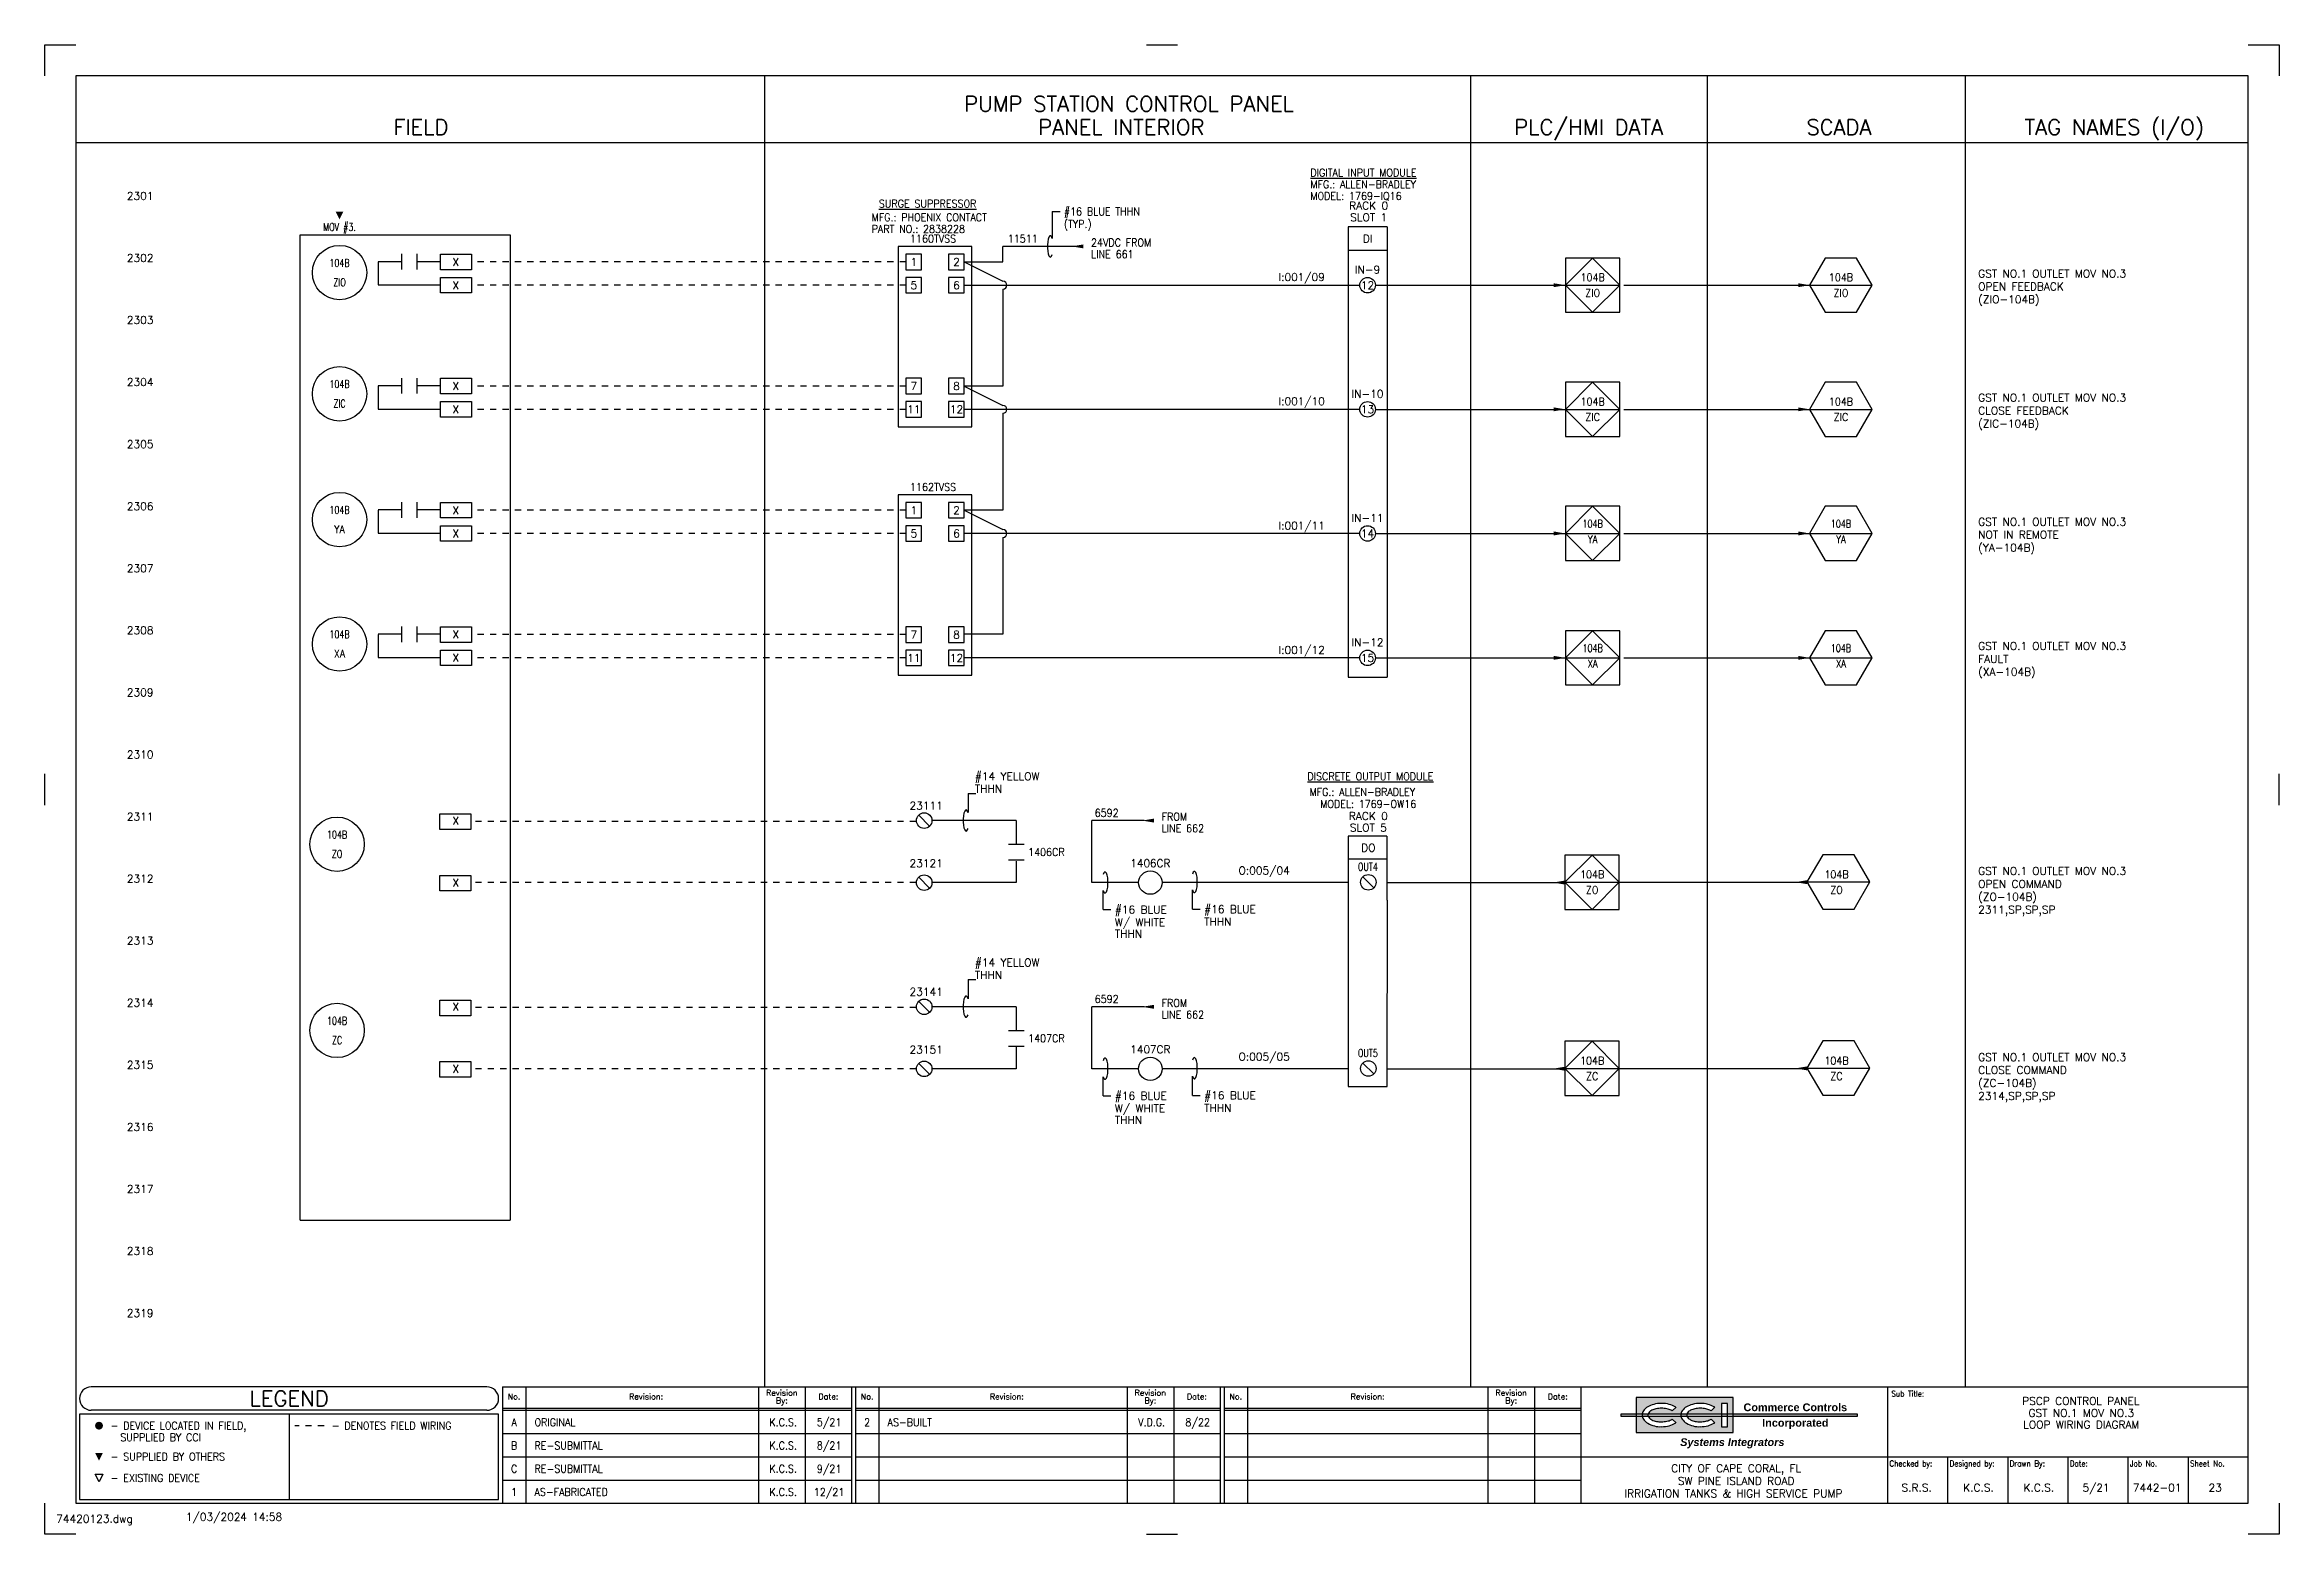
# Model space of a CAD drawing. Extents: x 0 to 36, y 0 to 24.
import ezdxf
from ezdxf.enums import TextEntityAlignment as Align

# ---------------------------------------------------------------- set-up
doc = ezdxf.new("R2010")
doc.units = 0
doc.header["$LTSCALE"] = 0.5
doc.header["$MEASUREMENT"] = 0
doc.linetypes.add('HIDDEN2', pattern=[0.1875, 0.125, -0.0625])
doc.layers.get('0').update_dxf_attribs({"linetype": 'CONTINUOUS'})
for name, color, linetype in [('02_i1769-IA16-AC-DIGITAL-', 32, 'CONTINUOUS'), ('BORDER', 2, 'CONTINUOUS'), ('CUT-MARK', 5, 'CONTINUOUS')]:
    doc.layers.add(name, color=color, linetype=linetype)
doc.styles.add('arial', font='arialbd.ttf')
doc.styles.add('arialitalic', font='arialbi.ttf')
doc.styles.add('ROMANS', font='ROMANS.shx')
doc.linetypes.add('FENCELINE1', pattern='A,0.25,-0.1,[133,ltypeshp.shx,S=0.1,R=0,X=-0.1,Y=0],-0.1,1', length=1.45)

# ---------------------------------------------------------------- blocks, each defined once
blk = doc.blocks.new('CUTMARK')
at = {"color": 5}
for p, q in [((0, 23.5), (0, 24)), ((0, 24), (0.5, 24)), ((17.75, 24), (18.25, 24)), ((35.5, 24), (36, 24)), ((36, 24), (36, 23.5)), ((0, 11.75), (0, 12.25)), ((36, 11.75), (36, 12.25)), ((0, 0), (0, 0.5)), ((36, 0.5), (36, 0)), ((0.5, 0), (0, 0)), ((17.75, 0), (18.25, 0)), ((36, 0), (35.5, 0))]:
    blk.add_line(p, q, dxfattribs=at)
blk = doc.blocks.new('FCIRLEG')
at = {"color": 5, "const_width": 0.0625}
blk.add_lwpolyline([(-0.03125, 0, 1), (0.03125, 0, 1)], format="xyb", close=True, dxfattribs=at)
blk = doc.blocks.new('FTRIULEG')
at = {"color": 5}
blk.add_solid([(0, 0.125), (0, 0.125), (-0.0625, 0), (0.0625, 0)], dxfattribs=at)
blk = doc.blocks.new('CCILOGO3')
h = blk.add_hatch(color=256)
h.paths.add_polyline_path([(25.922, 2.094, -0.060974), (26.047, 2.109, -0.060974), (26.172, 2.094, -0.074343), (26.268, 2.054, -0.016679), (26.281, 2.046), (26.221, 1.988, 0.036094), (26.202, 1.999, 0.064948), (26.135, 2.022, 0.051099), (26.047, 2.031, 0.051099), (25.958, 2.022, 0.064948), (25.892, 1.999, 0.104203), (25.841, 1.959, 0.105248), (25.83, 1.937), (26.36, 1.937, -0.117879), (26.38, 1.988, -0.106943), (26.451, 2.054, -0.074343), (26.547, 2.094, -0.060974), (26.672, 2.109, -0.060974), (26.797, 2.094, -0.074343), (26.893, 2.054, -0.016679), (26.906, 2.046), (26.846, 1.988, 0.036094), (26.827, 1.999, 0.064948), (26.76, 2.022, 0.051099), (26.672, 2.031, 0.051099), (26.583, 2.022, 0.064948), (26.517, 1.999, 0.104203), (26.466, 1.959, 0.105248), (26.455, 1.937), (27.016, 1.937), (27.016, 2.109), (27.109, 2.109), (27.109, 1.937), (27.203, 1.937), (27.203, 2.203), (25.641, 2.203), (25.641, 1.937), (25.735, 1.937, -0.117879), (25.755, 1.988, -0.106943), (25.826, 2.054, -0.074343)])
h.paths.add_polyline_path([(25.826, 1.789, -0.106943), (25.755, 1.856, -0.117879), (25.735, 1.906), (25.641, 1.906), (25.641, 1.641), (27.203, 1.641), (27.203, 1.906), (27.109, 1.906), (27.109, 1.734), (27.016, 1.734), (27.016, 1.906), (26.455, 1.906, 0.105248), (26.466, 1.885, 0.104203), (26.517, 1.845, 0.064948), (26.592, 1.819, 0.063643), (26.672, 1.812, 0.051099), (26.76, 1.822, 0.064948), (26.827, 1.845, 0.036094), (26.846, 1.856), (26.906, 1.798, -0.016679), (26.893, 1.789, -0.074343), (26.797, 1.75, -0.060974), (26.672, 1.734, -0.074995), (26.558, 1.745, -0.074343), (26.451, 1.789, -0.106943), (26.38, 1.856, -0.117879), (26.36, 1.906), (25.83, 1.906, 0.105248), (25.841, 1.885, 0.104203), (25.892, 1.845, 0.064948), (25.967, 1.819, 0.063643), (26.047, 1.812, 0.051099), (26.135, 1.822, 0.064948), (26.202, 1.845, 0.036094), (26.221, 1.856), (26.281, 1.798, -0.016679), (26.268, 1.789, -0.074343), (26.172, 1.75, -0.060974), (26.047, 1.734, -0.074995), (25.933, 1.745, -0.074343)])
h.paths.add_polyline_path([(25.641, 1.906), (25.641, 1.937), (25.391, 1.937), (25.391, 1.906)])
h.paths.add_polyline_path([(25.83, 1.906, -0.068202), (25.828, 1.922, -0.068202), (25.83, 1.937), (25.735, 1.937, 0.033731), (25.734, 1.922, 0.033731), (25.735, 1.906)])
h.paths.add_polyline_path([(26.455, 1.906, -0.068202), (26.453, 1.922, -0.068202), (26.455, 1.937), (26.36, 1.937, 0.033731), (26.359, 1.922, 0.033731), (26.36, 1.906)])
h.paths.add_polyline_path([(27.109, 1.906), (27.109, 1.937), (27.016, 1.937), (27.016, 1.906)])
h.paths.add_polyline_path([(29.203, 1.906), (29.203, 1.937), (27.203, 1.937), (27.203, 1.906)])
for p, q in [((27.203, 2.203), (25.641, 2.203)), ((25.641, 2.203), (25.641, 1.641)), ((27.203, 1.641), (27.203, 2.203)), ((29.203, 1.937), (25.391, 1.937)), ((25.391, 1.937), (25.391, 1.906)), ((25.391, 1.906), (29.203, 1.906)), ((26.221, 1.988), (26.281, 2.046)), ((26.221, 1.856), (26.281, 1.798)), ((26.846, 1.988), (26.906, 2.046)), ((26.846, 1.856), (26.906, 1.798)), ((27.109, 2.109), (27.016, 2.109)), ((27.016, 2.109), (27.016, 1.734)), ((27.109, 1.734), (27.109, 2.109)), ((29.203, 1.906), (29.203, 1.937)), ((25.641, 1.641), (27.203, 1.641)), ((27.016, 1.734), (27.109, 1.734))]:
    blk.add_line(p, q)
for centre, radius, start, end in [((25.851, 1.922), 0.116, 145.3805, 180), ((25.851, 1.922), 0.116, 180, 214.6195), ((25.944, 1.857), 0.23, 120.9638, 145.3805), ((25.944, 1.987), 0.23, 214.6195, 239.0362), ((26.006, 1.754), 0.35, 103.9568, 120.9638), ((25.886, 1.922), 0.0581, 140.3607, 180), ((25.886, 1.922), 0.0581, 180, 219.6393), ((25.962, 1.859), 0.157, 116.5651, 140.3607), ((25.962, 1.985), 0.157, 219.6393, 243.4349), ((26.013, 1.757), 0.271, 101.7009, 116.5651), ((26.028, 2.117), 0.305, 243.4349, 258.2991), ((26.047, 1.59), 0.519, 90, 103.9568), ((26.047, 1.595), 0.436, 90, 101.7009), ((26.031, 2.129), 0.317, 258.2991, 272.8654), ((26.047, 1.59), 0.519, 76.0432, 90), ((26.047, 1.595), 0.436, 78.2991, 90), ((26.047, 2.249), 0.436, 270, 281.7009), ((26.08, 1.757), 0.271, 63.4349, 78.2991), ((26.08, 2.087), 0.271, 281.7009, 296.5651), ((26.088, 1.754), 0.35, 59.0362, 76.0432), ((26.131, 1.859), 0.157, 55.1664, 63.4349), ((26.131, 1.985), 0.157, 296.5651, 304.8336), ((26.149, 1.857), 0.23, 55.214, 59.0362), ((26.476, 1.922), 0.116, 145.3805, 180), ((26.476, 1.922), 0.116, 180, 214.6195), ((26.569, 1.857), 0.23, 120.9638, 145.3805), ((26.569, 1.987), 0.23, 214.6195, 239.0362), ((26.631, 1.754), 0.35, 103.9568, 120.9638), ((26.511, 1.922), 0.0581, 140.3607, 180), ((26.511, 1.922), 0.0581, 180, 219.6393), ((26.587, 1.859), 0.157, 116.5651, 140.3607), ((26.587, 1.985), 0.157, 219.6393, 243.4349), ((26.638, 1.757), 0.271, 101.7009, 116.5651), ((26.653, 2.117), 0.305, 243.4349, 258.2991), ((26.672, 1.59), 0.519, 90, 103.9568), ((26.672, 1.595), 0.436, 90, 101.7009), ((26.656, 2.129), 0.317, 258.2991, 272.8654), ((26.672, 1.59), 0.519, 76.0432, 90), ((26.672, 1.595), 0.436, 78.2991, 90), ((26.672, 2.249), 0.436, 270, 281.7009), ((26.705, 1.757), 0.271, 63.4349, 78.2991), ((26.705, 2.087), 0.271, 281.7009, 296.5651), ((26.713, 1.754), 0.35, 59.0362, 76.0432), ((26.756, 1.859), 0.157, 55.1664, 63.4349), ((26.756, 1.985), 0.157, 296.5651, 304.8336), ((26.774, 1.857), 0.23, 55.214, 59.0362), ((26.027, 2.125), 0.391, 239.0362, 256.0432), ((26.025, 2.118), 0.384, 256.0432, 273.1986), ((26.047, 2.253), 0.519, 270, 283.9568), ((26.088, 2.09), 0.35, 283.9568, 300.9638), ((26.149, 1.987), 0.23, 300.9638, 304.786), ((26.652, 2.125), 0.391, 239.0362, 256.0432), ((26.65, 2.118), 0.384, 256.0432, 273.1986), ((26.672, 2.253), 0.519, 270, 283.9568), ((26.713, 2.09), 0.35, 283.9568, 300.9638), ((26.774, 1.987), 0.23, 300.9638, 304.786)]:
    blk.add_arc(centre, radius, start, end)
for s, style, p in [('Commerce Controls', 'arial', (28.203, 1.984)), ('Incorporated', 'arial', (28.203, 1.734)), ('Systems Integrators', 'arialitalic', (27.188, 1.422))]:
    blk.add_text(s, height=0.125, dxfattribs=dict(style=style)).set_placement(p, align=Align.CENTER)
blk = doc.blocks.new('LARROW')
at = {"color": 5}
blk.add_solid([(0.125, 0.03125), (0.125, -0.03125), (-0.0625, 0)], dxfattribs=at)
blk = doc.blocks.new('conno')
at = {"color": 5}
for p, q in [((-0.125, 0.125), (-0.125, -0.125)), ((0.125, 0.125), (0.125, -0.125))]:
    blk.add_line(p, q, dxfattribs=at)
at = {"color": 5, "style": 'ROMANS'}
blk.add_attdef('NUMBER', text='', height=0.125, dxfattribs=at).set_placement((0, 0.1875), align=Align.CENTER)
blk = doc.blocks.new('RARROW')
at = {"color": 5}
blk.add_solid([(-0.125, 0.03125), (-0.125, -0.03125), (0.0625, 0)], dxfattribs=at)
blk = doc.blocks.new('TERM')
at = {"color": 1}
blk.add_line((-0.088, 0.088), (0.088, -0.088), dxfattribs=at)
blk.add_circle((0, 0), 0.125, dxfattribs=at)
blk = doc.blocks.new('VNUMHAND')
at = {"color": 5}
blk.add_line((0, 0), (0, -0.309), dxfattribs=at)
at = {"color": 5, "linetype": 'Continuous'}
blk.add_polyline3d([(0, -0.309, 0), (-0.012, -0.281, 0), (-0.026, -0.267, 0), (-0.04, -0.269, 0), (-0.054, -0.286, 0), (-0.065, -0.318, 0), (-0.073, -0.361, 0), (-0.078, -0.411, 0), (-0.078, -0.464, 0), (-0.073, -0.514, 0), (-0.065, -0.557, 0), (-0.054, -0.589, 0), (-0.04, -0.606, 0), (-0.026, -0.608, 0), (-0.012, -0.594, 0), (0, -0.566, 0)], dxfattribs=at)
blk = doc.blocks.new('11')
at = {"style": 'ROMANS', "width": 0.9}
for s, p in [('C', (7.562, 0.993)), ('K.C.S.', (11.896, 0.993)), ('9/21', (12.637, 0.993))]:
    blk.add_text(s, height=0.125, dxfattribs=at).set_placement(p, align=Align.CENTER)
blk.add_text('RE-SUBMITTAL', height=0.125, dxfattribs=at).set_placement((7.891, 0.993))
blk = doc.blocks.new('14')
at = {"style": 'ROMANS', "width": 0.9}
for s, p in [('1', (7.563, 0.618)), ('K.C.S.', (11.896, 0.618)), ('12/21', (12.637, 0.618))]:
    blk.add_text(s, height=0.125, dxfattribs=at).set_placement(p, align=Align.CENTER)
blk.add_text('AS-FABRICATED', height=0.125, dxfattribs=at).set_placement((7.891, 0.618))
blk = doc.blocks.new('DrawingName')
at = {"color": 0, "linetype": 'Continuous', "insert": (0.1875, 0.3125), "char_height": 0.125, "attachment_point": 1, "style": 'ROMANS'}
blk.add_mtext('74420123.dwg', dxfattribs=at)
blk = doc.blocks.new('dwgfilename')
at = {"color": 0, "linetype": 'Continuous'}
blk.add_blockref('DrawingName', (0, 0), dxfattribs=at)
blk = doc.blocks.new('dwgdate')
at = {"color": 0, "linetype": 'Continuous', "insert": (2.1875, 0.34375), "char_height": 0.125, "attachment_point": 1, "style": 'ROMANS'}
blk.add_mtext(' 1/03/2024 14:58', dxfattribs=at)
blk = doc.blocks.new('Drawing_Name_Date_Panel_Layout')
at = {"linetype": 'Continuous'}
for name in ['dwgdate', 'dwgfilename']:
    blk.add_blockref(name, (0, 0), dxfattribs=at)

msp = doc.modelspace()

# ---------------------------------------------------------------- linework, layer by layer
at = {"linetype": 'Continuous'}
for p, q in [((11.594, 23.5), (11.594, 2.375)), ((22.969, 23.5), (22.969, 2.375)), ((26.781, 23.5), (26.781, 2.375)), ((30.938, 23.5), (30.938, 2.375)), ((0.5, 22.422), (35.5, 22.422)), ((4.116, 5.062), (4.116, 20.938)), ((4.116, 20.938), (7.5, 20.938)), ((7.5, 20.938), (7.5, 5.062)), ((21, 21.063), (20.997, 13.812)), ((21.625, 21.063), (21, 21.063)), ((21.625, 21.063), (21.625, 13.812)), ((6.376, 20.625), (6.876, 20.625)), ((6.376, 20.375), (6.376, 20.625)), ((6.876, 20.625), (6.876, 20.375)), ((13.75, 20.75), (13.75, 17.844)), ((14.938, 20.75), (13.75, 20.75)), ((13.875, 20.625), (13.875, 20.375)), ((14.125, 20.625), (13.875, 20.625)), ((14.125, 20.375), (14.125, 20.625)), ((14.562, 20.625), (14.562, 20.375)), ((14.812, 20.625), (14.562, 20.625)), ((14.812, 20.375), (14.812, 20.625)), ((14.938, 17.844), (14.938, 20.75)), ((15.438, 20.5), (15.438, 20.75)), ((21, 20.688), (21.625, 20.688)), ((6.876, 20.375), (6.376, 20.375)), ((6.376, 20), (6.376, 20.25)), ((6.376, 20.25), (6.876, 20.25)), ((6.876, 20.25), (6.876, 20)), ((13.875, 20.375), (14.125, 20.375)), ((13.875, 20.25), (13.875, 20)), ((14.125, 20.25), (13.875, 20.25)), ((14.125, 20), (14.125, 20.25)), ((14.562, 20.375), (14.812, 20.375)), ((14.562, 20.25), (14.562, 20)), ((14.812, 20.25), (14.562, 20.25)), ((14.812, 20.5), (15.438, 20.5)), ((14.812, 20.5), (15.438, 20.188)), ((14.812, 20), (14.812, 20.25)), ((6.876, 20), (6.376, 20)), ((13.875, 20), (14.125, 20)), ((14.562, 20), (14.812, 20)), ((14.812, 20.125), (21.188, 20.125)), ((15.438, 20.062), (15.438, 18.5)), ((24.5, 20.125), (25.375, 20.125)), ((28.432, 20.125), (29.443, 20.125)), ((28.5, 20.125), (29.375, 20.125)), ((6.376, 18.375), (6.376, 18.625)), ((6.376, 18.625), (6.876, 18.625)), ((6.876, 18.375), (6.376, 18.375)), ((6.876, 18.625), (6.876, 18.375)), ((13.875, 18.625), (13.875, 18.375)), ((14.125, 18.625), (13.875, 18.625)), ((13.875, 18.375), (14.125, 18.375)), ((14.125, 18.375), (14.125, 18.625)), ((14.562, 18.625), (14.562, 18.375)), ((14.812, 18.625), (14.562, 18.625)), ((14.562, 18.375), (14.812, 18.375)), ((14.812, 18.375), (14.812, 18.625)), ((15.438, 18.5), (14.812, 18.5)), ((14.812, 18.5), (15.438, 18.188)), ((6.376, 18), (6.376, 18.25)), ((6.376, 18.25), (6.876, 18.25)), ((6.876, 18.25), (6.876, 18)), ((13.875, 18.25), (13.875, 18)), ((14.125, 18.25), (13.875, 18.25)), ((13.875, 18), (14.125, 18)), ((14.125, 18), (14.125, 18.25)), ((14.562, 18.25), (14.562, 18)), ((14.812, 18.25), (14.562, 18.25)), ((14.562, 18), (14.812, 18)), ((14.812, 18), (14.812, 18.25)), ((15.438, 18.062), (15.438, 16.5)), ((24.5, 18.125), (25.375, 18.125)), ((28.432, 18.125), (29.443, 18.125)), ((28.5, 18.125), (29.375, 18.125)), ((6.876, 18), (6.376, 18)), ((13.75, 17.844), (14.938, 17.844)), ((6.376, 16.375), (6.376, 16.625)), ((6.376, 16.625), (6.876, 16.625)), ((6.876, 16.625), (6.876, 16.375)), ((13.75, 16.75), (13.75, 13.84)), ((14.938, 16.75), (13.75, 16.75)), ((13.875, 16.625), (13.875, 16.375)), ((14.125, 16.625), (13.875, 16.625)), ((14.125, 16.375), (14.125, 16.625)), ((14.562, 16.625), (14.562, 16.375)), ((14.812, 16.625), (14.562, 16.625)), ((14.812, 16.375), (14.812, 16.625)), ((14.938, 13.84), (14.938, 16.75)), ((6.876, 16.375), (6.376, 16.375)), ((6.376, 16), (6.376, 16.25)), ((6.376, 16.25), (6.876, 16.25)), ((6.876, 16.25), (6.876, 16)), ((13.875, 16.375), (14.125, 16.375)), ((13.875, 16.25), (13.875, 16)), ((14.125, 16.25), (13.875, 16.25)), ((14.125, 16), (14.125, 16.25)), ((14.562, 16.375), (14.812, 16.375)), ((14.562, 16.25), (14.562, 16)), ((14.812, 16.25), (14.562, 16.25)), ((15.438, 16.5), (14.812, 16.5)), ((14.812, 16.5), (15.438, 16.188)), ((14.812, 16), (14.812, 16.25)), ((6.876, 16), (6.376, 16)), ((13.875, 16), (14.125, 16)), ((14.562, 16), (14.812, 16)), ((15.438, 16.062), (15.438, 14.5)), ((24.5, 16.125), (25.375, 16.125)), ((28.432, 16.125), (29.443, 16.125)), ((6.376, 14.621), (6.876, 14.621)), ((6.376, 14.371), (6.376, 14.621)), ((6.876, 14.621), (6.876, 14.371)), ((13.875, 14.621), (13.875, 14.371)), ((14.125, 14.621), (13.875, 14.621)), ((14.125, 14.371), (14.125, 14.621)), ((14.562, 14.621), (14.562, 14.371)), ((14.812, 14.621), (14.562, 14.621)), ((14.812, 14.371), (14.812, 14.621)), ((15.438, 14.5), (14.812, 14.5)), ((6.876, 14.371), (6.376, 14.371)), ((6.376, 13.996), (6.376, 14.246)), ((6.376, 14.246), (6.876, 14.246)), ((6.876, 14.246), (6.876, 13.996)), ((13.875, 14.371), (14.125, 14.371)), ((13.875, 14.246), (13.875, 13.996)), ((14.125, 14.246), (13.875, 14.246)), ((14.125, 13.996), (14.125, 14.246)), ((14.562, 14.371), (14.812, 14.371)), ((14.562, 14.246), (14.562, 13.996)), ((14.812, 14.246), (14.562, 14.246)), ((14.812, 13.996), (14.812, 14.246)), ((24.5, 14.121), (25.375, 14.121)), ((28.432, 14.121), (29.443, 14.121)), ((6.876, 13.996), (6.376, 13.996)), ((13.75, 13.84), (14.938, 13.84)), ((13.875, 13.996), (14.125, 13.996)), ((14.562, 13.996), (14.812, 13.996)), ((21, 13.812), (21.625, 13.812)), ((14.875, 11.938), (15, 11.938)), ((6.366, 11.606), (6.866, 11.606)), ((6.366, 11.356), (6.366, 11.606)), ((6.866, 11.606), (6.866, 11.356)), ((6.866, 11.356), (6.366, 11.356)), ((15.65, 11.499), (15.65, 11.132)), ((15.651, 11.494), (15.651, 11.112)), ((16.867, 10.499), (16.867, 11.499)), ((21.622, 11.248), (20.997, 11.248)), ((20.997, 11.246), (21, 10.215)), ((21.622, 11.247), (21.624, 10.215)), ((15.65, 10.847), (15.65, 10.499)), ((21.622, 10.88), (20.997, 10.88)), ((6.366, 10.616), (6.866, 10.616)), ((6.366, 10.366), (6.366, 10.616)), ((6.866, 10.616), (6.866, 10.366)), ((24.492, 10.506), (25.367, 10.506)), ((28.391, 10.511), (29.402, 10.511)), ((28.459, 10.511), (29.334, 10.511)), ((6.866, 10.366), (6.366, 10.366)), ((21, 10.215), (21, 7.215)), ((21.625, 10.215), (21.624, 7.215)), ((14.875, 8.938), (15, 8.938)), ((6.366, 8.606), (6.866, 8.606)), ((6.366, 8.356), (6.366, 8.606)), ((6.866, 8.356), (6.366, 8.356)), ((6.866, 8.606), (6.866, 8.356)), ((15.65, 8.499), (15.65, 8.132)), ((15.651, 8.494), (15.651, 8.112)), ((16.867, 7.499), (16.867, 8.499)), ((6.366, 7.616), (6.866, 7.616)), ((6.366, 7.366), (6.366, 7.616)), ((6.866, 7.616), (6.866, 7.366)), ((15.65, 7.847), (15.65, 7.499)), ((6.866, 7.366), (6.366, 7.366)), ((24.492, 7.506), (25.367, 7.506)), ((28.391, 7.511), (29.402, 7.511)), ((28.459, 7.511), (29.334, 7.511)), ((4.116, 5.062), (7.5, 5.062)), ((0.875, 0.844), (0.813, 0.969)), ((0.813, 0.969), (0.938, 0.969)), ((0.938, 0.969), (0.875, 0.844))]:
    msp.add_line(p, q, dxfattribs=at)
at = {"color": 5}
for q in [(16.232, 20.878), (16.357, 21.312)]:
    msp.add_line((16.232, 21.312), q, dxfattribs=at)
at = {"color": 0, "linetype": 'Continuous'}
for p, q in [((16.732, 20.75), (15.435, 20.75)), ((24.938, 20.562), (24.5, 20.125)), ((24.5, 20.562), (24.5, 19.688)), ((25.375, 20.562), (24.5, 20.562)), ((25.375, 20.125), (24.938, 20.562)), ((25.375, 19.688), (25.375, 20.562)), ((5.747, 20.504), (5.372, 20.504)), ((5.372, 20.503), (5.375, 20.129)), ((6.372, 20.504), (5.997, 20.504)), ((5.375, 20.129), (6.372, 20.129)), ((24.5, 20.125), (24.938, 19.688)), ((24.938, 19.688), (25.375, 20.125)), ((24.5, 19.688), (25.375, 19.688)), ((5.747, 18.504), (5.372, 18.504)), ((5.372, 18.503), (5.375, 18.129)), ((6.375, 18.504), (5.997, 18.504)), ((24.938, 18.562), (24.5, 18.125)), ((24.5, 18.562), (24.5, 17.688)), ((25.375, 18.562), (24.5, 18.562)), ((25.375, 18.125), (24.938, 18.562)), ((25.375, 17.688), (25.375, 18.562)), ((5.375, 18.129), (6.372, 18.129)), ((21.188, 18.125), (14.812, 18.125)), ((24.5, 18.125), (24.938, 17.688)), ((24.938, 17.688), (25.375, 18.125)), ((24.5, 17.688), (25.375, 17.688)), ((25.375, 16.563), (24.5, 16.563)), ((24.5, 16.563), (24.5, 15.688)), ((24.938, 16.563), (24.5, 16.125)), ((25.375, 16.125), (24.938, 16.563)), ((25.375, 15.688), (25.375, 16.563)), ((5.747, 16.504), (5.372, 16.504)), ((5.372, 16.503), (5.375, 16.129)), ((6.375, 16.504), (5.997, 16.504)), ((5.375, 16.129), (6.372, 16.129)), ((21.188, 16.125), (14.812, 16.125)), ((24.5, 16.125), (24.938, 15.688)), ((24.938, 15.688), (25.375, 16.125)), ((24.5, 15.688), (25.375, 15.688)), ((5.747, 14.5), (5.372, 14.5)), ((5.372, 14.499), (5.375, 14.125)), ((6.372, 14.5), (5.997, 14.5)), ((25.375, 14.559), (24.5, 14.559)), ((24.5, 14.559), (24.5, 13.684)), ((24.938, 14.559), (24.5, 14.121)), ((25.375, 14.121), (24.938, 14.559)), ((25.375, 13.684), (25.375, 14.559)), ((5.375, 14.125), (6.372, 14.125)), ((21.188, 14.121), (14.812, 14.121)), ((24.5, 14.121), (24.938, 13.684)), ((24.938, 13.684), (25.375, 14.121)), ((24.5, 13.684), (25.375, 13.684)), ((17.713, 11.499), (16.867, 11.499)), ((24.93, 10.944), (24.492, 10.506)), ((24.492, 10.944), (24.492, 10.069)), ((25.367, 10.944), (24.492, 10.944)), ((25.367, 10.506), (24.93, 10.944)), ((25.367, 10.069), (25.367, 10.944)), ((17.625, 10.499), (16.867, 10.499)), ((21, 10.499), (18, 10.499)), ((24.492, 10.506), (24.93, 10.069)), ((24.93, 10.069), (25.367, 10.506)), ((17.052, 10.064), (17.177, 10.064)), ((18.491, 10.072), (18.616, 10.072)), ((24.492, 10.069), (25.367, 10.069)), ((17.713, 8.499), (16.867, 8.499)), ((24.93, 7.944), (24.492, 7.506)), ((24.492, 7.944), (24.492, 7.069)), ((25.367, 7.944), (24.492, 7.944)), ((25.367, 7.506), (24.93, 7.944)), ((25.367, 7.069), (25.367, 7.944)), ((17.625, 7.499), (16.867, 7.499)), ((21, 7.499), (18, 7.499)), ((21, 7.215), (21.625, 7.215)), ((24.492, 7.506), (24.93, 7.069)), ((24.93, 7.069), (25.367, 7.506)), ((17.052, 7.064), (17.177, 7.064)), ((18.491, 7.072), (18.616, 7.072)), ((24.492, 7.069), (25.367, 7.069)), ((7.313, 0.562), (7.313, 1.937))]:
    msp.add_line(p, q, dxfattribs=at)
at = {"linetype": 'HIDDEN2'}
for p, q in [((13.875, 20.5), (6.882, 20.5)), ((13.875, 20.125), (6.882, 20.125)), ((13.875, 18.5), (6.882, 18.5)), ((13.875, 18.125), (6.882, 18.125)), ((13.875, 16.5), (6.882, 16.5)), ((13.875, 16.125), (6.882, 16.125)), ((13.875, 14.496), (6.882, 14.496)), ((13.875, 14.121), (6.882, 14.121)), ((14.038, 11.487), (6.864, 11.487)), ((14.038, 10.5), (6.872, 10.5)), ((14.038, 8.487), (6.864, 8.487)), ((14.038, 7.5), (6.872, 7.5)), ((4.5, 1.75), (4.031, 1.75))]:
    msp.add_line(p, q, dxfattribs=at)
at = {"color": 0, "linetype": 'FENCELINE1', "ltscale": 0.5}
for p, q in [((21.437, 20.125), (24.5, 20.125)), ((25.438, 20.125), (28.5, 20.125)), ((21.437, 18.125), (24.5, 18.125)), ((25.438, 18.125), (28.5, 18.125)), ((21.437, 16.125), (24.5, 16.125)), ((25.375, 16.125), (25.375, 16.125)), ((21.437, 14.121), (24.5, 14.121)), ((25.375, 14.121), (25.375, 14.121)), ((21.62, 10.502), (24.496, 10.502)), ((25.364, 10.502), (25.367, 10.502)), ((25.367, 10.506), (28.359, 10.506)), ((21.62, 7.502), (24.496, 7.502)), ((25.364, 7.502), (25.367, 7.502)), ((25.367, 7.506), (28.359, 7.506))]:
    msp.add_line(p, q, dxfattribs=at)
at = {"linetype": 'FENCELINE1', "ltscale": 0.5}
for p, q in [((25.438, 16.125), (28.5, 16.125)), ((25.438, 14.121), (28.5, 14.121))]:
    msp.add_line(p, q, dxfattribs=at)
for p, q in [((15.648, 11.499), (14.294, 11.499)), ((15.65, 10.499), (14.294, 10.499)), ((15.648, 8.499), (14.294, 8.499)), ((15.65, 7.499), (14.294, 7.499))]:
    msp.add_line(p, q)
at = {"color": 0}
for p, q in [((7.125, 2.375), (0.75, 2.375)), ((0.562, 1.937), (0.562, 0.562)), ((7.313, 1.937), (0.562, 1.937)), ((7.125, 2), (0.75, 2)), ((3.938, 1.937), (3.938, 0.562)), ((0.562, 0.562), (7.313, 0.562))]:
    msp.add_line(p, q, dxfattribs=at)
at = {"color": 2}
for p, q in [((7.375, 2.375), (13.062, 2.375)), ((7.375, 2.375), (7.375, 0.5)), ((7.75, 2.375), (7.75, 0.5)), ((11.5, 2.375), (11.5, 0.5)), ((12.25, 2.375), (12.25, 0.5)), ((13, 2.375), (13, 0.5)), ((13.062, 2.375), (13.062, 0.5)), ((13.062, 2.375), (19, 2.375)), ((13.438, 2.375), (13.438, 0.5)), ((17.438, 2.375), (17.438, 0.5)), ((18.188, 2.375), (18.188, 0.5)), ((18.938, 2.375), (18.938, 0.5)), ((19, 2.375), (24.75, 2.375)), ((19, 2.375), (19, 0.5)), ((19.375, 2.375), (19.375, 0.5)), ((23.25, 2.375), (23.25, 0.5)), ((24, 2.375), (24, 0.5)), ((24.754, 2.375), (35.5, 2.375)), ((24.754, 0.5), (24.754, 2.375)), ((29.688, 2.375), (29.688, 0.5)), ((7.375, 2.031), (12.996, 2.031)), ((7.375, 2), (13, 2)), ((13.062, 2.031), (18.933, 2.031)), ((13.062, 2), (18.938, 2)), ((19, 2.031), (24.746, 2.031)), ((19, 2), (24.75, 2)), ((7.375, 1.625), (13, 1.625)), ((13.062, 1.625), (18.938, 1.625)), ((19, 1.625), (24.75, 1.625)), ((7.375, 1.25), (13, 1.25)), ((13.062, 1.25), (18.938, 1.25)), ((19, 1.25), (24.75, 1.25)), ((24.754, 1.25), (35.5, 1.25)), ((30.656, 1.25), (30.656, 0.5)), ((31.625, 1.25), (31.625, 0.5)), ((32.594, 1.25), (32.594, 0.5)), ((33.562, 1.25), (33.562, 0.5)), ((34.531, 1.25), (34.531, 0.5)), ((7.375, 0.875), (13, 0.875)), ((13.062, 0.875), (18.938, 0.875)), ((19, 0.875), (24.75, 0.875))]:
    msp.add_line(p, q, dxfattribs=at)
at = {"color": 0}
for points in [[(28.685, 20.562), (28.432, 20.125), (28.685, 19.688), (29.19, 19.688), (29.443, 20.125), (29.19, 20.562)], [(28.685, 18.562), (28.432, 18.125), (28.685, 17.688), (29.19, 17.688), (29.443, 18.125), (29.19, 18.562)], [(28.685, 16.563), (28.432, 16.125), (28.685, 15.688), (29.19, 15.688), (29.443, 16.125), (29.19, 16.563)], [(28.685, 14.559), (28.432, 14.121), (28.685, 13.684), (29.19, 13.684), (29.443, 14.121), (29.19, 14.559)], [(28.644, 10.949), (28.391, 10.511), (28.644, 10.074), (29.149, 10.074), (29.402, 10.511), (29.149, 10.949)], [(28.644, 7.949), (28.391, 7.511), (28.644, 7.074), (29.149, 7.074), (29.402, 7.511), (29.149, 7.949)]]:
    msp.add_lwpolyline(points, close=True, dxfattribs=at)
at = {"color": 5, "linetype": 'Continuous'}
msp.add_polyline3d([(16.232, 20.878, 0), (16.22, 20.907, 0), (16.206, 20.921, 0), (16.192, 20.919, 0), (16.178, 20.901, 0), (16.167, 20.869, 0), (16.159, 20.826, 0), (16.154, 20.776, 0), (16.154, 20.724, 0), (16.159, 20.674, 0), (16.167, 20.631, 0), (16.178, 20.599, 0), (16.192, 20.581, 0), (16.206, 20.579, 0), (16.22, 20.593, 0), (16.232, 20.622, 0)], dxfattribs=at)
at = {"linetype": 'Continuous'}
for centre in [(4.75, 20.328), (4.75, 18.375), (4.75, 16.348), (4.75, 14.344), (4.71, 11.118), (4.71, 8.118)]:
    msp.add_circle(centre, 0.438, dxfattribs=at)
at = {"color": 5}
for centre in [(17.812, 10.5), (17.812, 7.5)]:
    msp.add_circle(centre, 0.188, dxfattribs=at)
at = {"linetype": 'Continuous'}
for centre in [(15.438, 20.125), (15.438, 18.125), (15.438, 16.125)]:
    msp.add_arc(centre, 0.0625, 270, 90, dxfattribs=at)
at = {"color": 0}
for centre, start, end in [((0.75, 2.187), 90, 270), ((7.125, 2.187), 270, 90)]:
    msp.add_arc(centre, 0.188, start, end, dxfattribs=at)
at = {"color": 5}
for points in [[(24.312, 20.156), (24.312, 20.094), (24.5, 20.125)], [(28.25, 20.156), (28.25, 20.094), (28.437, 20.125)], [(24.312, 18.156), (24.312, 18.094), (24.5, 18.125)], [(28.25, 18.156), (28.25, 18.094), (28.437, 18.125)], [(24.312, 16.157), (24.312, 16.094), (24.5, 16.125)], [(28.25, 16.157), (28.25, 16.094), (28.437, 16.125)], [(24.312, 14.152), (24.312, 14.09), (24.5, 14.121)], [(28.25, 14.152), (28.25, 14.09), (28.437, 14.121)]]:
    msp.add_solid(points, dxfattribs=at)
at = {"layer": '02_i1769-IA16-AC-DIGITAL-', "color": 0}
for centre in [(21.312, 20.125), (21.312, 18.125), (21.312, 16.125), (21.312, 14.121)]:
    msp.add_circle(centre, 0.125, dxfattribs=at)
at = {"layer": 'BORDER', "color": 2}
for p, q in [((35.5, 23.5), (0.5, 23.5)), ((0.5, 23.5), (0.5, 0.5)), ((35.5, 0.5), (35.5, 23.5)), ((0.5, 0.5), (35.5, 0.5))]:
    msp.add_line(p, q, dxfattribs=at)

# ---------------------------------------------------------------- block references
at = {"rotation": 180}
for p in [(4.75, 21.312), (0.875, 1.312)]:
    msp.add_blockref('FTRIULEG', p, dxfattribs=at)
at = {"color": 0, "linetype": 'Continuous'}
for name, p in [('conno', (5.872, 20.504)), ('conno', (5.872, 20.504)), ('LARROW', (16.607, 20.75)), ('conno', (5.872, 18.504)), ('conno', (5.872, 18.504)), ('conno', (5.872, 16.504)), ('conno', (5.872, 16.504)), ('conno', (5.872, 14.5)), ('conno', (5.872, 14.5)), ('LARROW', (17.744, 11.499)), ('LARROW', (17.744, 8.499)), ('CCILOGO3', (0, 0)), ('FCIRLEG', (0.875, 1.75))]:
    msp.add_blockref(name, p, dxfattribs=at)
at = {"linetype": 'Continuous'}
for name, p in [('VNUMHAND', (14.875, 11.938)), ('TERM', (14.169, 11.499)), ('TERM', (14.169, 10.499)), ('TERM', (21.324, 10.505)), ('VNUMHAND', (14.875, 8.938)), ('TERM', (14.169, 8.499)), ('TERM', (14.169, 7.499)), ('TERM', (21.324, 7.505)), ('11', (0, 0)), ('14', (0, 0)), ('Drawing_Name_Date_Panel_Layout', (0, 0))]:
    msp.add_blockref(name, p, dxfattribs=at)
at = {"linetype": 'Continuous', "rotation": 270}
for p in [(15.653, 10.987), (15.653, 7.987)]:
    msp.add_blockref('conno', p, dxfattribs=at)
at = {"color": 0, "linetype": 'Continuous', "rotation": 180}
for p in [(17.052, 10.064), (18.491, 10.072), (17.052, 7.064), (18.491, 7.072)]:
    msp.add_blockref('VNUMHAND', p, dxfattribs=at)
at = {"linetype": 'Continuous', "xscale": -1}
for p in [(24.361, 10.501), (28.266, 10.507), (24.361, 7.501), (28.266, 7.507)]:
    msp.add_blockref('RARROW', p, dxfattribs=at)
at = {"layer": 'CUT-MARK'}
msp.add_blockref('CUTMARK', (0, 0), dxfattribs=at)

# ---------------------------------------------------------------- texts
at = {"style": 'ROMANS'}
for s, height, p in [('PUMP STATION CONTROL PANEL', 0.25, (17.469, 22.922)), ('PANEL INTERIOR', 0.25, (17.344, 22.547)), ('I:001/09', 0.125, (20.25, 20.193)), ('I:001/10', 0.125, (20.25, 18.193)), ('I:001/11', 0.125, (20.25, 16.189)), ('I:001/12', 0.125, (20.25, 14.185)), ('PSCP CONTROL PANEL ', 0.125, (32.846, 2.085)), ('LOOP WIRING DIAGRAM', 0.125, (32.81, 1.704)), ('GST NO.1 MOV NO.3', 0.125, (32.81, 1.891)), ('CITY OF CAPE CORAL, FL', 0.125, (27.25, 1)), ('IRRIGATION TANKS & HIGH SERVICE PUMP ', 0.125, (27.25, 0.595)), ('SW PINE ISLAND ROAD', 0.125, (27.25, 0.798))]:
    msp.add_text(s, height=height, dxfattribs=at).set_placement(p, align=Align.CENTER)
at = {"linetype": 'Continuous', "style": 'ROMANS'}
for s, height, p in [('FIELD', 0.25, (6.062, 22.547)), ('PLC/HMI DATA', 0.25, (24.875, 22.547)), ('SCADA', 0.25, (28.906, 22.547)), ('TAG NAMES (I/O)', 0.25, (33.344, 22.547)), ('RACK 0', 0.125, (21.328, 21.344)), ('SLOT 1', 0.125, (21.328, 21.156)), ('DI', 0.125, (21.312, 20.812)), ('X', 0.125, (6.626, 20.437)), ('1', 0.125, (14, 20.437)), ('2', 0.125, (14.688, 20.437)), ('X', 0.125, (6.626, 20.062)), ('5', 0.125, (14, 20.062)), ('6', 0.125, (14.688, 20.062)), ('X', 0.125, (6.626, 18.437)), ('7', 0.125, (14, 18.437)), ('8', 0.125, (14.688, 18.437)), ('X', 0.125, (6.626, 18.062)), ('11', 0.125, (14, 18.062)), ('12', 0.125, (14.688, 18.062)), ('X', 0.125, (6.626, 16.437)), ('1', 0.125, (14, 16.437)), ('2', 0.125, (14.688, 16.437)), ('X', 0.125, (6.626, 16.062)), ('5', 0.125, (14, 16.062)), ('6', 0.125, (14.688, 16.062)), ('X', 0.125, (6.626, 14.437)), ('7', 0.125, (14, 14.433)), ('8', 0.125, (14.688, 14.433)), ('X', 0.125, (6.626, 14.062)), ('11', 0.125, (14, 14.058)), ('12', 0.125, (14.688, 14.058)), ('X', 0.125, (6.626, 11.437)), ('23111', 0.125, (14.199, 11.678)), ('RACK 0', 0.125, (21.326, 11.509)), ('SLOT 5', 0.125, (21.326, 11.322)), ('23121', 0.125, (14.199, 10.747)), ('DO', 0.125, (21.324, 10.998)), ('X', 0.125, (6.626, 10.437)), ('O:005/04', 0.125, (19.647, 10.632)), ('23141', 0.125, (14.199, 8.678)), ('X', 0.125, (6.626, 8.437)), ('X', 0.125, (6.626, 7.437)), ('23151', 0.125, (14.199, 7.747)), ('O:005/05', 0.125, (19.647, 7.632))]:
    msp.add_text(s, height=height, dxfattribs=at).set_placement(p, align=Align.CENTER)
at = {"color": 0, "linetype": 'Continuous', "style": 'ROMANS', "width": 0.9}
for s, p in [('%%UDIGITAL INPUT MODULE', (20.39, 21.875)), ('MFG.: ALLEN-BRADLEY', (20.39, 21.688)), ('MODEL: 1769-IQ16', (20.39, 21.5)), ('MFG.: PHOENIX CONTACT', (13.322, 21.156)), ('%%USURGE SUPPRESSOR', (13.438, 21.375)), ('#16 BLUE THHN', (16.419, 21.25)), ('PART NO.: 2838228', (13.322, 20.969)), ('(TYP.)', (16.419, 21.048)), ('%%UDISCRETE OUTPUT MODULE', (20.343, 12.148)), ('MFG.: ALLEN-BRADLEY', (20.377, 11.897)), ('MODEL: 1769-OW16', (20.548, 11.704))]:
    msp.add_text(s, height=0.125, dxfattribs=at).set_placement(p)
at = {"linetype": 'Continuous', "style": 'ROMANS'}
for s, p in [('2301', (1.751, 21.501)), ('2302', (1.751, 20.501)), ('2303', (1.751, 19.501)), ('2304', (1.751, 18.501)), ('2305', (1.751, 17.501)), ('2306', (1.751, 16.501)), ('2307', (1.751, 15.501)), ('2308', (1.751, 14.501)), ('2309', (1.751, 13.501)), ('2310', (1.751, 12.501)), ('2311', (1.751, 11.501)), ('2312', (1.751, 10.501)), ('2313', (1.751, 9.501)), ('2314', (1.751, 8.501)), ('2315', (1.751, 7.501)), ('2316', (1.751, 6.501)), ('2317', (1.751, 5.501)), ('2318', (1.751, 4.501)), ('2319', (1.751, 3.501))]:
    msp.add_text(s, height=0.125, dxfattribs=at).set_placement(p, align=Align.RIGHT)
for s, width, p in [('MOV #3.', 0.75, (4.75, 21)), ('1160TVSS', 0.9, (14.312, 20.812)), ('11511', 0.9, (15.757, 20.812)), ('104B', 0.75, (4.75, 20.422)), ('ZIO', 0.75, (4.75, 20.11)), ('104B', 0.9, (24.938, 20.188)), ('104B', 0.9, (28.938, 20.188)), ('ZIO', 0.9, (24.938, 19.938)), ('ZIO', 0.9, (28.938, 19.938)), ('104B', 0.75, (4.75, 18.469)), ('ZIC', 0.75, (4.75, 18.156)), ('104B', 0.9, (24.938, 18.188)), ('ZIC', 0.9, (24.938, 17.938)), ('104B', 0.9, (28.938, 18.188)), ('ZIC', 0.9, (28.938, 17.938)), ('1162TVSS', 0.9, (14.312, 16.812)), ('104B', 0.75, (4.75, 16.442)), ('YA', 0.9, (4.75, 16.13)), ('104B', 0.75, (24.938, 16.219)), ('104B', 0.75, (28.938, 16.219)), ('YA', 0.8, (24.938, 15.969)), ('YA', 0.8, (28.938, 15.969)), ('104B', 0.75, (4.75, 14.438)), ('XA', 0.9, (4.75, 14.126)), ('104B', 0.75, (24.938, 14.215)), ('XA', 0.8, (24.938, 13.965)), ('104B', 0.75, (28.938, 14.215)), ('XA', 0.8, (28.938, 13.965)), ('6592', 0.9, (17.108, 11.561)), ('104B', 0.75, (4.71, 11.211)), ('ZO', 0.75, (4.71, 10.899)), ('1406CR', 0.9, (16.138, 10.929)), ('OUT4', 0.75, (21.317, 10.692)), ('104B', 0.9, (24.93, 10.569)), ('ZO', 0.9, (24.93, 10.319)), ('104B', 0.9, (28.867, 10.569)), ('ZO', 0.9, (28.867, 10.319)), ('6592', 0.9, (17.108, 8.561)), ('104B', 0.75, (4.71, 8.211)), ('ZC', 0.75, (4.71, 7.899)), ('1407CR', 0.9, (16.138, 7.929)), ('OUT5', 0.75, (21.317, 7.692)), ('104B', 0.9, (24.93, 7.569)), ('104B', 0.9, (28.867, 7.569)), ('ZC', 0.9, (24.93, 7.319)), ('ZC', 0.9, (28.867, 7.319))]:
    msp.add_text(s, height=0.125, dxfattribs=dict(at, width=width)).set_placement(p, align=Align.CENTER)
at = {"linetype": 'Continuous', "style": 'ROMANS', "width": 0.9}
for s, p in [('24VDC FROM', (16.857, 20.75)), ('LINE 661', (16.857, 20.562)), ('FROM', (17.994, 11.499)), ('LINE 662', (17.994, 11.311)), ('FROM', (17.994, 8.499)), ('LINE 662', (17.994, 8.311))]:
    msp.add_text(s, height=0.125, dxfattribs=at).set_placement(p)
at = {"color": 0, "linetype": 'Continuous', "style": 'ROMANS'}
for s, p in [('#14 YELLOW', (14.985, 12.15)), ('THHN', (14.985, 11.948)), ('#16 BLUE', (17.24, 10.002)), ('#16 BLUE', (18.678, 10.009)), ('THHN', (17.24, 9.612)), ('W/ WHITE', (17.24, 9.799)), ('THHN', (18.678, 9.807)), ('THHN', (14.985, 8.948)), ('#14 YELLOW', (14.985, 9.15)), ('W/ WHITE', (17.24, 6.799)), ('#16 BLUE', (17.24, 7.002)), ('THHN', (18.678, 6.807)), ('#16 BLUE', (18.678, 7.009)), ('THHN', (17.24, 6.612))]:
    msp.add_text(s, height=0.125, dxfattribs=at).set_placement(p)
at = {"color": 0, "style": 'ROMANS'}
msp.add_text('LEGEND', height=0.25, dxfattribs=at).set_placement((3.938, 2.062), align=Align.CENTER)
at = {"color": 2, "style": 'ROMANS'}
for s, p in [('No.', (7.562, 2.219)), ('Revision:', (9.688, 2.219)), ('Revision', (11.875, 2.281)), ('By:', (11.875, 2.156)), ('Date:', (12.625, 2.219)), ('No.', (13.25, 2.219)), ('Revision:', (15.5, 2.219)), ('Revision', (17.812, 2.281)), ('By:', (17.812, 2.156)), ('Date:', (18.562, 2.219)), ('No.', (19.188, 2.219)), ('Revision:', (21.312, 2.219)), ('Revision', (23.625, 2.281)), ('By:', (23.625, 2.156)), ('Date:', (24.375, 2.219))]:
    msp.add_text(s, height=0.0938, dxfattribs=at).set_placement(p, align=Align.MIDDLE_CENTER)
at = {"color": 2, "style": 'ROMANS', "width": 0.9}
for s, height, p in [('Sub Title:', 0.0938, (29.75, 2.219)), ('Checked by:', 0.09375, (29.719, 1.094)), ('Designed by:', 0.09375, (30.688, 1.094)), ('Drawn By:', 0.0938, (31.656, 1.094)), ('Date:', 0.0938, (32.625, 1.094)), ('Job No.', 0.0938, (33.594, 1.094)), ('Sheet No.', 0.0938, (34.562, 1.094))]:
    msp.add_text(s, height=height, dxfattribs=at).set_placement(p)
at = {"style": 'ROMANS', "width": 0.9}
for s, p in [('- DEVICE LOCATED IN FIELD,', (1.063, 1.687)), ('- DENOTES FIELD WIRING', (4.625, 1.687)), ('ORIGINAL', (7.891, 1.743)), ('AS-BUILT', (13.579, 1.743)), ('  SUPPLIED BY CCI', (1.063, 1.5)), ('RE-SUBMITTAL', (7.891, 1.368)), ('- SUPPLIED BY OTHERS', (1.063, 1.187)), ('- EXISTING DEVICE', (1.063, 0.844))]:
    msp.add_text(s, height=0.125, dxfattribs=at).set_placement(p)
for s, p in [('A', (7.562, 1.743)), ('K.C.S.', (11.896, 1.743)), ('5/21', (12.637, 1.743)), ('2', (13.25, 1.743)), ('V.D.G.', (17.833, 1.743)), ('8/22', (18.575, 1.743)), ('B', (7.562, 1.368)), ('K.C.S.', (11.896, 1.368)), ('8/21', (12.637, 1.368))]:
    msp.add_text(s, height=0.125, dxfattribs=at).set_placement(p, align=Align.CENTER)
at = {"style": 'ROMANS'}
for tag, p in [('1406CR', (17.812, 10.75)), ('1407CR', (17.812, 7.75))]:
    msp.add_attdef(tag, text='', height=0.125, dxfattribs=at).set_placement(p, align=Align.CENTER)
at = {"layer": '02_i1769-IA16-AC-DIGITAL-', "color": 0, "style": 'ROMANS'}
for s, p in [('IN-9', (21.312, 20.312)), ('12', (21.312, 20.062)), ('IN-10', (21.312, 18.312)), ('13', (21.312, 18.062)), ('IN-11', (21.312, 16.312)), ('14', (21.312, 16.062)), ('IN-12', (21.312, 14.308)), ('15', (21.312, 14.058))]:
    msp.add_text(s, height=0.125, dxfattribs=at).set_placement(p, align=Align.CENTER)
at = {"layer": '02_i1769-IA16-AC-DIGITAL-', "color": 0, "linetype": 'Continuous', "char_height": 0.125, "attachment_point": 1, "style": 'ROMANS'}
for s, insert in [('GST NO.1 OUTLET MOV NO.3\\POPEN FEEDBACK\\P(ZIO-104B)', (31.148, 20.375)), ('GST NO.1 OUTLET MOV NO.3\\PCLOSE FEEDBACK\\P(ZIC-104B)', (31.148, 18.375)), ('GST NO.1 OUTLET MOV NO.3\\PNOT IN REMOTE\\P(YA-104B)', (31.148, 16.375)), ('GST NO.1 OUTLET MOV NO.3\\PFAULT\\P(XA-104B)', (31.148, 14.375)), ('GST NO.1 OUTLET MOV NO.3\\POPEN COMMAND\\P(ZO-104B)\\P2311,SP,SP,SP', (31.148, 10.75)), ('GST NO.1 OUTLET MOV NO.3\\PCLOSE COMMAND\\P(ZC-104B)\\P2314,SP,SP,SP', (31.148, 7.75))]:
    msp.add_mtext_dynamic_manual_height_columns(s, width=3.27683, gutter_width=0.625, heights=[0], dxfattribs=dict(at, insert=insert))
at = {"layer": 'BORDER', "color": 4, "style": 'ROMANS'}
for s, p in [('S.R.S.', (30.156, 0.688)), ('K.C.S.', (31.156, 0.688)), ('K.C.S.', (32.125, 0.688)), ('5/21', (33.047, 0.688)), ('7442-01', (34.031, 0.688)), ('23', (34.969, 0.688))]:
    msp.add_text(s, height=0.125, dxfattribs=at).set_placement(p, align=Align.CENTER)

doc.saveas('drawing.dxf')
